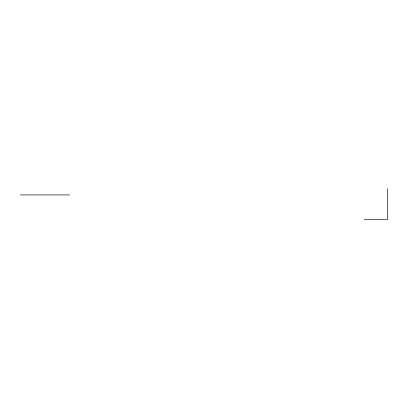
<?xml version="1.0" encoding="UTF-8"?>
<svg xmlns="http://www.w3.org/2000/svg" width="408" height="408" viewBox="0 0 408 408"><rect width="100%" height="100%" fill="white"/><g stroke="black" fill="none" stroke-linecap="round" stroke-linejoin="round"><path stroke-width="0.61" d="M20.4 194.927L69.722 194.927M364.196 219.376L387.6 219.376L387.6 188.624"/></g></svg>
